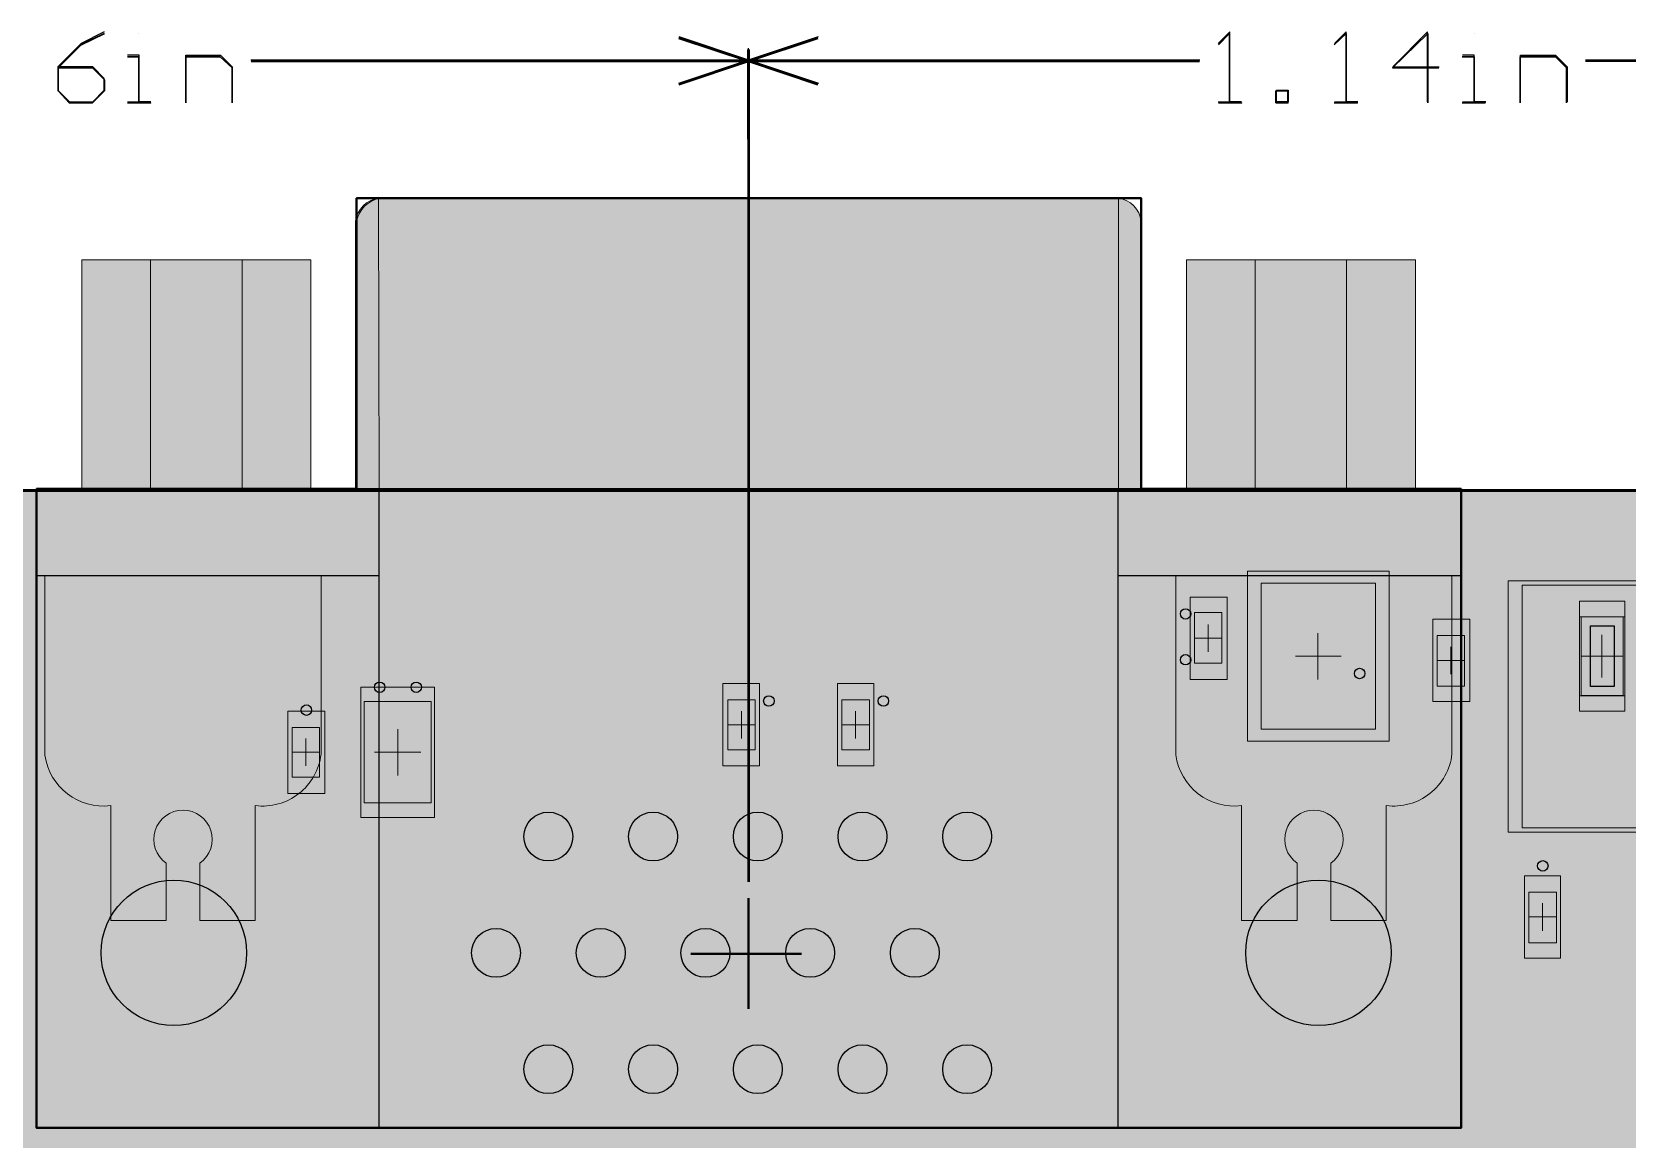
# Model space of a CAD drawing. Header units: metres. Extents: x 18 to 150, y 19 to 107.
# Drawn here: x 70.81 to 105.64, y 82.33 to 106.51 of the extents above; entities that cross this region are included whole.
import ezdxf

# ---------------------------------------------------------------- set-up
doc = ezdxf.new("R2010")
doc.units = ezdxf.units.M
doc.layers.add('7-SEG', color=253, linetype='Continuous', lineweight=0)
for name, color, linetype in [('CHIP', 250, 'Continuous'), ('Mechanical1', 6, 'Continuous'), ('PadHoleLayer', 156, 'Continuous'), ('PDF_Geometry', 6, 'Continuous'), ('ViaHoleLayer', 16, 'Continuous')]:
    doc.layers.add(name, color=color, linetype=linetype)
doc.layers.add('LED_BLB', color=7, linetype='Continuous', lineweight=0, true_color=0xf1eb9d)
doc.layers.add('METAL', color=7, linetype='Continuous', lineweight=0, true_color=0xc1c6c8)
for name, color, linetype, true_color in [('LED_BLB_IN', 7, 'Continuous', 0xbabe74), ('PCB', 7, 'Continuous', 0x1d428a), ('PCB_OUTLINE', 7, 'Continuous', 0x002677)]:
    doc.layers.add(name, color=color, linetype=linetype, true_color=true_color)

# ---------------------------------------------------------------- blocks, each defined once
blk = doc.blocks.new('*U8')
at = {"layer": 'LED_BLB', "transparency": 33554534}
h = blk.add_hatch(color=256, dxfattribs=at)
h.dxf.hatch_style = 1
h.paths.add_polyline_path([(-0.4963328445464015, 0.8615313378169063), (0.4963328445464015, 0.8615313378169063), (0.4963328445464015, -0.8615313378168992), (-0.4963328445464015, -0.8615313378168992)])
at = {"layer": 'LED_BLB_IN'}
h = blk.add_hatch(color=256, dxfattribs=at)
h.dxf.hatch_style = 1
h.paths.add_polyline_path([(-0.2588016763149099, 0.6615313378169034), (0.2588016763149028, 0.6615313378169034), (0.2588016763149028, -0.6615313378168963), (-0.2588016763149099, -0.6615313378168963)])
h = blk.add_hatch(color=256, dxfattribs=at)
h.dxf.hatch_style = 1
h.paths.add_polyline_path([(-0.2588016763149099, 0.6615313378169034), (0.2588016763149028, 0.6615313378169034), (0.2588016763149028, -0.6615313378168963), (-0.2588016763149099, -0.6615313378168963)])
at = {"layer": 'METAL'}
h = blk.add_hatch(color=256, dxfattribs=at)
h.dxf.hatch_style = 1
h.paths.add_polyline_path([(-0.4963328445464015, 1.198637639297367), (0.4963328445464015, 1.198637639297367), (0.4963328445464015, -1.19863763929736), (-0.4963328445464015, -1.19863763929736)])
at = {"layer": 'LED_BLB'}
blk.add_lwpolyline([(0.4963328445464015, -0.8616376392973564), (0.4963328445464015, 0.8606376392973658), (-0.4963328445464015, 0.8606376392973658), (-0.4963328445464015, -0.8616376392973564)], close=True, dxfattribs=at)
at = {"layer": 'LED_BLB_IN'}
blk.add_lwpolyline([(-0.2588016763149099, 0.6615313378169034), (0.2588016763149028, 0.6615313378169034), (0.2588016763149028, -0.6615313378168963), (-0.2588016763149099, -0.6615313378168963)], close=True, dxfattribs=at)
at = {"layer": 'METAL'}
blk.add_lwpolyline([(-0.4963328445464015, 1.198637639297367), (0.4963328445464015, 1.198637639297367), (0.4963328445464015, -1.19863763929736), (-0.4963328445464015, -1.19863763929736)], close=True, dxfattribs=at)

msp = doc.modelspace()

# ---------------------------------------------------------------- hatches: boundary and pattern name
at = {"layer": '7-SEG'}
h = msp.add_hatch(color=256, dxfattribs=at)
h.dxf.hatch_style = 1
edge = h.paths.add_edge_path()
edge.add_line((78.37621426379195, 102.8782649569263), (78.39058511574665, 96.52942961237758))
edge.add_line((78.39058511574665, 96.52942961237758), (77.87621426379195, 96.52942961237758))
edge.add_line((77.87621426379195, 96.52942961237758), (77.87621426379195, 102.3782649569263))
edge.add_arc((78.45035330097639, 102.3041259197418), 0.5789060639289488, 97.35793325696483, 172.6420667430352, ccw=False)
h = msp.add_hatch(color=256, dxfattribs=at)
h.dxf.hatch_style = 1
edge = h.paths.add_edge_path()
edge.add_line((94.53110447106403, 102.8782649569263), (94.53110447106403, 96.52942961237758))
edge.add_line((94.53110447106403, 96.52942961237758), (95.03110447106403, 96.52942961237758))
edge.add_line((95.03110447106403, 96.52942961237758), (95.03110447106403, 102.3782649569263))
edge.add_arc((94.45696543387959, 102.3041259197418), 0.5789060639289488, 7.357933256964787, 82.64206674303522)
h = msp.add_hatch(color=256, dxfattribs=at)
h.dxf.hatch_style = 1
h.paths.add_polyline_path([(73.39486747914053, 101.5294296123776), (71.89486747914053, 101.5294296123776), (71.89486747914053, 96.52942961237758), (73.39486747914053, 96.52942961237758)])
h = msp.add_hatch(color=256, dxfattribs=at)
h.dxf.hatch_style = 1
h.paths.add_polyline_path([(76.89486747914053, 101.5294296123776), (75.39486747914053, 101.5294296123776), (75.39486747914053, 96.52942961237758), (76.89486747914053, 96.52942961237758)])
h = msp.add_hatch(color=256, dxfattribs=at)
h.dxf.hatch_style = 1
h.paths.add_polyline_path([(97.51673361910933, 101.5294296123776), (96.01673361910933, 101.5294296123776), (96.01673361910933, 96.52942961237758), (97.51673361910933, 96.52942961237758)])
h = msp.add_hatch(color=256, dxfattribs=at)
h.dxf.hatch_style = 1
h.paths.add_polyline_path([(101.0167336191093, 101.5294296123776), (99.51673361910933, 101.5294296123776), (99.51673361910933, 96.52942961237758), (101.0167336191093, 96.52942961237758)])
at = {"layer": 'CHIP'}
h = msp.add_hatch(color=256, dxfattribs=at)
h.dxf.hatch_style = 1
h.paths.add_polyline_path([(70.90923833109524, 82.57693690040271), (102.0167336191093, 82.57693690040271), (102.0167336191093, 96.52942961237758), (70.90923833109524, 96.52942961237758)])
at = {"layer": 'CHIP', "true_color": 0x171717}
h = msp.add_hatch(color=250, dxfattribs=at)
h.dxf.hatch_style = 1
h.paths.add_polyline_path([(70.90923833109524, 96.52942961237758), (102.0167336191093, 96.52942961237758), (102.0167336191093, 94.63221574045829), (94.51673361910933, 94.63221574045829), (94.51673361910933, 82.57693690040271), (78.39058511574665, 82.57693690040271), (78.39058511574665, 94.63221574045829), (70.90923833109524, 94.63221574045829)])
at = {"layer": 'METAL'}
h = msp.add_hatch(color=256, dxfattribs=at)
h.dxf.hatch_style = 1
edge = h.paths.add_edge_path()
edge.add_arc((78.5394740805957, 102.2336583554711), 0.6606275348666544, 102.6440093063157, 167.3559906936843, ccw=False)
edge.add_line((78.39486747914053, 102.8782649569263), (94.53110447106403, 102.8782649569263))
edge.add_arc((94.45696543387959, 102.3041259197418), 0.5789060639289488, 7.357933256964827, 82.64206674303517, ccw=False)
edge.add_line((95.03110447106403, 102.3782649569263), (95.03110447106403, 96.52942961237758))
edge.add_line((95.03110447106403, 96.52942961237758), (77.89486747914053, 96.52942961237758))
edge.add_line((77.89486747914053, 96.52942961237758), (77.89486747914053, 102.3782649569263))
h = msp.add_hatch(color=256, dxfattribs=at)
h.dxf.hatch_style = 1
h.paths.add_polyline_path([(76.89486747914053, 96.52942961237758), (76.89486747914053, 101.5294296123776), (71.89486747914053, 101.5294296123776), (71.89486747914053, 96.52942961237758)])
h = msp.add_hatch(color=256, dxfattribs=at)
h.dxf.hatch_style = 1
h.paths.add_polyline_path([(101.0167336191093, 96.52942961237758), (101.0167336191093, 101.5294296123776), (96.01673361910933, 101.5294296123776), (96.01673361910933, 96.52942961237758)])
h = msp.add_hatch(color=256, dxfattribs=at)
h.dxf.hatch_style = 1
edge = h.paths.add_edge_path()
edge.add_line((71.09109165798674, 94.63221574045829), (77.12090634201326, 94.63221574045829))
edge.add_line((77.12090634201326, 94.63221574045829), (77.12090634201326, 90.73899032896418))
edge.add_arc((75.84630928280026, 90.889111040096), 1.283407141660484, 262.72954032927703, 353.28270931628344, ccw=False)
edge.add_line((75.68389000884679, 89.61602272002014), (75.68389000884679, 87.1079260949264))
edge.add_line((75.68389000884679, 87.1079260949264), (74.474971444137, 87.1079260949264))
edge.add_line((74.474971444137, 87.1079260949264), (74.474971444137, 88.36197452234799))
edge.add_arc((74.11079140198673, 88.88039494784925), 0.6335509771734861, 305.0872784796755, 450.4334095220802)
edge.add_arc((74.10120659801326, 88.88039494784925), 0.6335509771734866, 89.56659047791982, 234.9127215203245)
edge.add_line((73.737026555863, 88.36197452234799), (73.737026555863, 87.1079260949264))
edge.add_line((73.737026555863, 87.1079260949264), (72.5281079911532, 87.1079260949264))
edge.add_line((72.5281079911532, 87.1079260949264), (72.5281079911532, 89.61602272002014))
edge.add_arc((72.36704577691535, 90.89440731484738), 1.288490670958397, 187.999057192868, 277.1807952385764, ccw=False)
edge.add_line((71.09109165798674, 90.71510506852587), (71.09109165798674, 94.63221574045829))
edge = h.paths.add_edge_path()
edge.add_line((95.78691893508281, 94.63221574045829), (101.8167336191093, 94.63221574045829))
edge.add_line((101.8167336191093, 94.63221574045829), (101.8167336191093, 90.74341114983338))
edge.add_arc((100.542357250224, 90.8882497393022), 1.282580736863247, 262.71489156683117, 353.51590128733545, ccw=False)
edge.add_line((100.3797172859429, 89.61602272002014), (100.3797172859429, 87.1079260949264))
edge.add_line((100.3797172859429, 87.1079260949264), (99.17079872123307, 87.1079260949264))
edge.add_line((99.17079872123307, 87.1079260949264), (99.17079872123307, 88.36197452234799))
edge.add_arc((98.8066186790828, 88.88039494784925), 0.6335509771734861, 305.0872784796755, 450.4334095220802)
edge.add_arc((98.79703387510934, 88.88039494784925), 0.6335509771734866, 89.56659047791982, 234.9127215203245)
edge.add_line((98.43285383295907, 88.36197452234799), (98.43285383295907, 87.1079260949264))
edge.add_line((98.43285383295907, 87.1079260949264), (97.22393526824928, 87.1079260949264))
edge.add_line((97.22393526824928, 87.1079260949264), (97.22393526824928, 89.61602272002014))
edge.add_arc((97.06233457546507, 90.892305763754), 1.286473160089587, 187.5175736061584, 277.2162890976954, ccw=False)
edge.add_line((95.78691893508281, 90.72399612083598), (95.78691893508281, 94.63221574045829))
h = msp.add_hatch(color=256, dxfattribs=at)
h.dxf.hatch_style = 1
edge = h.paths.add_edge_path()
edge.add_arc((73.905999, 86.39999992), 1.587499999999995, 0, 360)
h = msp.add_hatch(color=256, dxfattribs=at)
h.dxf.hatch_style = 1
edge = h.paths.add_edge_path()
edge.add_arc((98.90000032, 86.39999992), 1.5875, 0, 360)
at = {"layer": 'PCB'}
h = msp.add_hatch(color=256, dxfattribs=at)
h.dxf.hatch_style = 1
h.paths.add_polyline_path([(25.4, 96.52), (147.32, 96.52), (147.32, 25.4), (25.4, 25.4)])
edge = h.paths.add_edge_path(flags=16)
edge.add_arc((29.21, 92.71), 1.828799999999999, 0, 360)
edge = h.paths.add_edge_path(flags=16)
edge.add_arc((29.21, 29.21), 1.828799999999999, 0, 360)
edge = h.paths.add_edge_path(flags=16)
edge.add_arc((143.51, 29.21), 1.828799999999994, 0, 360)
edge = h.paths.add_edge_path(flags=16)
edge.add_arc((143.51, 92.71), 1.828800000000002, 0, 360)

# ---------------------------------------------------------------- linework, layer by layer
at = {"layer": '7-SEG'}
for points in [[(78.37621426379195, 102.8782649569263), (78.39058511574665, 96.52942961237758), (77.87621426379195, 96.52942961237758), (77.87621426379195, 102.3782649569263, -0.3408374651589412), (78.37621426379195, 102.8782649569263, 15.55246931849393)], [(94.53110447106403, 102.8782649569263), (94.53110447106403, 96.52942961237758), (95.03110447106403, 96.52942961237758), (95.03110447106403, 102.3782649569263, 0.3408374651589412), (94.53110447106403, 102.8782649569263, -15.55246931849393)]]:
    msp.add_lwpolyline(points, format="xyb", dxfattribs=at)
for points in [[(73.39486747914053, 101.5294296123776), (71.89486747914053, 101.5294296123776), (71.89486747914053, 96.52942961237758), (73.39486747914053, 96.52942961237758)], [(76.89486747914053, 101.5294296123776), (75.39486747914053, 101.5294296123776), (75.39486747914053, 96.52942961237758), (76.89486747914053, 96.52942961237758)], [(97.51673361910933, 101.5294296123776), (96.01673361910933, 101.5294296123776), (96.01673361910933, 96.52942961237758), (97.51673361910933, 96.52942961237758)], [(101.0167336191093, 101.5294296123776), (99.51673361910933, 101.5294296123776), (99.51673361910933, 96.52942961237758), (101.0167336191093, 96.52942961237758)]]:
    msp.add_lwpolyline(points, close=True, dxfattribs=at)
at = {"layer": 'CHIP'}
for points in [[(70.90923833109524, 82.57693690040271), (102.0167336191093, 82.57693690040271), (102.0167336191093, 96.52942961237758), (70.90923833109524, 96.52942961237758)], [(78.39058511574665, 96.52942961237758), (94.51673361910933, 96.52942961237758), (94.51673361910933, 82.57693690040271), (78.39058511574665, 82.57693690040271)]]:
    msp.add_lwpolyline(points, close=True, dxfattribs=at)
at = {"layer": 'CHIP', "color": 250, "true_color": 0x171717}
msp.add_lwpolyline([(70.90923833109524, 96.52942961237758), (102.0167336191093, 96.52942961237758), (102.0167336191093, 94.63221574045829), (94.51673361910933, 94.63221574045829), (94.51673361910933, 82.57693690040271), (78.39058511574665, 82.57693690040271), (78.39058511574665, 94.63221574045829), (70.90923833109524, 94.63221574045829)], close=True, dxfattribs=at)
at = {"layer": 'CHIP'}
for centre, radius in [((73.905999, 86.39999992), 1.587499999999995), ((98.90000032, 86.39999992), 1.5875)]:
    msp.add_circle(centre, radius, dxfattribs=at)
at = {"layer": 'Mechanical1'}
for p, q in [((71.87993244, 106.25543392), (71.37209754, 105.74759902)), ((72.38776988, 106.50935264), (71.87993244, 106.25543392)), ((84.93300006, 106.40799902), (86.45700006, 105.89999902)), ((86.45700006, 105.89999902), (87.98100006, 106.40799902)), ((96.96725082, 106.50935264), (96.7133321, 106.25543392)), ((96.96725082, 104.9858454), (96.96725082, 106.50935264)), ((99.50642786, 106.50935264), (99.25250914, 106.25543392)), ((99.50642786, 104.9858454), (99.50642786, 106.50935264)), ((101.28385128, 106.50935264), (100.52209766, 105.74759902)), ((101.28385128, 104.9858454), (101.28385128, 106.50935264)), ((73.1495235, 106.00151774), (72.89560478, 106.00151774)), ((73.1495235, 104.9858454), (73.1495235, 106.00151774)), ((74.1651933, 104.9858454), (74.1651933, 106.00151774)), ((74.1651933, 106.00151774), (74.92694692, 106.00151774)), ((74.92694692, 106.00151774), (75.18086564, 105.74759902)), ((75.58726564, 105.89999902), (86.45700006, 105.89999902)), ((84.93300006, 105.39199902), (86.45700006, 105.89999902)), ((86.45700006, 87.97349943999998), (86.45700006, 106.15399902)), ((86.45700006, 104.19999988), (86.45700006, 106.15399902)), ((86.45700006, 105.89999902), (87.98100006, 105.39199902)), ((86.45700006, 105.89999902), (96.3069321, 105.89999902)), ((102.29952362, 106.00151774), (102.0456049, 106.00151774)), ((102.29952362, 104.9858454), (102.29952362, 106.00151774)), ((103.31519342, 104.9858454), (103.31519342, 106.00151774)), ((103.31519342, 106.00151774), (104.07694704, 106.00151774)), ((104.07694704, 106.00151774), (104.33086576, 105.74759902)), ((104.73726576, 105.89999902), (115.40000034, 105.89999902)), ((71.37209754, 105.74759902), (71.37209754, 105.23976412)), ((72.13385116, 105.74759902), (71.37209754, 105.74759902)), ((72.38776988, 105.4936803), (72.13385116, 105.74759902)), ((75.18086564, 105.74759902), (75.18086564, 104.9858454)), ((100.52209766, 105.74759902), (101.53777, 105.74759902)), ((104.33086576, 105.74759902), (104.33086576, 104.9858454)), ((71.37209754, 105.23976412), (71.62601626, 104.9858454)), ((72.13385116, 104.9858454), (72.38776988, 105.23976412)), ((72.38776988, 105.23976412), (72.38776988, 105.4936803)), ((97.98292062, 104.9858454), (97.98292062, 105.23976412)), ((97.98292062, 105.23976412), (98.23683934, 105.23976412)), ((98.23683934, 105.23976412), (98.23683934, 104.9858454)), ((71.62601626, 104.9858454), (72.13385116, 104.9858454)), ((72.89560478, 104.9858454), (73.40343967999998, 104.9858454)), ((73.40343967999998, 104.9858454), (73.1495235, 104.9858454)), ((96.7133321, 104.9858454), (97.22116700000001, 104.9858454)), ((97.22116700000001, 104.9858454), (96.96725082, 104.9858454)), ((98.23683934, 104.9858454), (97.98292062, 104.9858454)), ((99.25250914, 104.9858454), (99.76034404, 104.9858454)), ((99.76034404, 104.9858454), (99.50642786, 104.9858454)), ((102.0456049, 104.9858454), (102.5534398, 104.9858454)), ((102.5534398, 104.9858454), (102.29952362, 104.9858454)), ((25.4, 96.52), (147.32, 96.52))]:
    msp.add_line(p, q, dxfattribs=at)
at = {"layer": 'METAL'}
for points in [[(77.89486747914053, 102.3782649569263, -0.2901104331503901), (78.39486747914053, 102.8782649569263), (94.53110447106403, 102.8782649569263, -0.3408374651589411), (95.03110447106403, 102.3782649569263), (95.03110447106403, 96.52942961237758), (77.89486747914053, 96.52942961237758)], [(71.09109165798674, 94.63221574045829), (77.12090634201326, 94.63221574045829), (77.12090634201326, 90.73899032896418, -0.417044170593404), (75.68389000884679, 89.61602272002014), (75.68389000884679, 87.1079260949264), (74.474971444137, 87.1079260949264), (74.474971444137, 88.36197452234799, 0.7355551618310427), (74.105999, 89.513927799058, 0.7355551618310427), (73.737026555863, 88.36197452234799), (73.737026555863, 87.1079260949264), (72.5281079911532, 87.1079260949264), (72.5281079911532, 89.61602272002014, -0.410036806526099), (71.09109165798674, 90.71510506852587)], [(95.78691893508281, 94.63221574045829), (101.8167336191093, 94.63221574045829), (101.8167336191093, 90.74341114983338, -0.4183142380927383), (100.3797172859429, 89.61602272002014), (100.3797172859429, 87.1079260949264), (99.17079872123307, 87.1079260949264), (99.17079872123307, 88.36197452234799, 0.7355551618310427), (98.80182627709607, 89.513927799058, 0.7355551618310427), (98.43285383295907, 88.36197452234799), (98.43285383295907, 87.1079260949264), (97.22393526824928, 87.1079260949264), (97.22393526824928, 89.61602272002014, -0.4126742480309192), (95.78691893508281, 90.72399612083598)]]:
    msp.add_lwpolyline(points, format="xyb", close=True, dxfattribs=at)
for points in [[(76.89486747914053, 96.52942961237758), (76.89486747914053, 101.5294296123776), (71.89486747914053, 101.5294296123776), (71.89486747914053, 96.52942961237758)], [(101.0167336191093, 96.52942961237758), (101.0167336191093, 101.5294296123776), (96.01673361910933, 101.5294296123776), (96.01673361910933, 96.52942961237758)]]:
    msp.add_lwpolyline(points, close=True, dxfattribs=at)
at = {"layer": 'PadHoleLayer'}
for centre, radius in [((82.08499966, 88.93999992), 0.5334), ((84.37099966, 88.93999992), 0.5334), ((86.65699966, 88.93999992), 0.5334), ((88.94299966, 88.93999992), 0.5334), ((91.22899966, 88.93999992), 0.5334), ((73.905999, 86.39999992), 1.5875), ((98.90000032, 86.39999992), 1.5875), ((80.94199966, 86.39999992), 0.5334), ((83.22799966, 86.39999992), 0.5334), ((85.51399966, 86.39999992), 0.5334), ((87.79999966, 86.39999992), 0.5334), ((90.08599966, 86.39999992), 0.5334), ((82.08499966, 83.85999991999998), 0.5334), ((84.37099966, 83.85999991999998), 0.5334), ((86.65699966, 83.85999991999998), 0.5334), ((88.94299966, 83.85999991999998), 0.5334), ((91.22899966, 83.85999991999998), 0.5334)]:
    msp.add_circle(centre, radius, dxfattribs=at)
at = {"layer": 'PCB_OUTLINE'}
msp.add_lwpolyline([(25.4, 96.52), (147.32, 96.52), (147.32, 25.4), (25.4, 25.4)], close=True, dxfattribs=at)
at = {"layer": 'PDF_Geometry', "lineweight": 30}
for points in [[(72.38883534454874, 106.4741279331441), (71.88317589232805, 106.2306622709637), (71.37751644010736, 105.725002818743), (71.37751644010736, 105.2193433665224), (71.62098210228768, 104.957149576482), (72.12664155450838, 104.957149576482), (72.38883534454874, 105.2193433665224), (72.38883534454874, 105.4628090287027), (72.12664155450838, 105.725002818743), (71.37751644010736, 105.725002818743)], [(73.13796045894976, 106.4741279331441), (73.13796045894976, 106.4741279331441)], [(96.71667343472211, 104.957149576482), (97.22233288694281, 104.957149576482), (96.96013909690245, 104.957149576482), (96.96013909690245, 106.4741279331441), (96.71667343472211, 106.2306622709637)], [(96.96013909690245, 106.4741279331441), (96.96013909690245, 106.4741279331441)], [(99.24497069582559, 104.957149576482), (99.75063014804628, 104.957149576482), (99.50716448586594, 104.957149576482), (99.50716448586594, 106.4741279331441), (99.24497069582559, 106.2306622709637)], [(99.50716448586594, 106.4741279331441), (99.50716448586594, 106.4741279331441)], [(101.2863366325684, 104.957149576482), (101.2863366325684, 106.4741279331441), (100.5184833903073, 105.725002818743), (101.5298022947487, 105.725002818743)], [(102.2976555370098, 106.4741279331441), (102.2976555370098, 106.4741279331441)], [(72.89449479676944, 104.957149576482), (73.40015424899013, 104.957149576482), (73.13796045894976, 104.957149576482), (73.13796045894976, 105.9684684809234), (72.89449479676944, 105.9684684809234)], [(74.16800749125119, 104.957149576482), (74.16800749125119, 105.9684684809234), (74.91713260565221, 105.9684684809234), (75.17932639569257, 105.725002818743), (75.17932639569257, 104.957149576482)], [(102.0354617469694, 104.957149576482), (102.5411211991901, 104.957149576482), (102.2976555370098, 104.957149576482), (102.2976555370098, 105.9684684809234), (102.0354617469694, 105.9684684809234)], [(103.3089744414512, 104.957149576482), (103.3089744414512, 105.9684684809234), (104.0768276837122, 105.9684684809234), (104.3202933458926, 105.725002818743), (104.3202933458926, 104.957149576482)]]:
    msp.add_lwpolyline(points, dxfattribs=at)
at = {"layer": 'PDF_Geometry', "lineweight": 50}
for points in [[(84.93668101076595, 106.3804872938439), (86.45365936742805, 105.8748278416232), (87.97063772409012, 106.3804872938439)], [(113.8716385545057, 106.3804872938439), (115.3886169111677, 105.8748278416232), (104.7323121588131, 105.8748278416232)], [(86.45365936742805, 104.1705682063609), (86.45365936742805, 106.1182935038036), (86.45365936742805, 87.95200947957868)], [(75.59134520861313, 105.8748278416232), (86.45365936742805, 105.8748278416232), (96.30465462180155, 105.8748278416232)], [(84.93668101076595, 105.3691683894026), (86.45365936742805, 105.8748278416232), (87.97063772409012, 105.3691683894026)]]:
    msp.add_lwpolyline(points, dxfattribs=at)
at = {"layer": 'PDF_Geometry', "lineweight": 30}
msp.add_lwpolyline([(97.97145800134383, 104.957149576482), (97.97145800134383, 105.2193433665224), (98.2336517913842, 105.2193433665224), (98.2336517913842, 104.957149576482)], close=True, dxfattribs=at)
at = {"layer": 'PDF_Geometry', "lineweight": 40}
for points in [[(77.8949049353963, 96.52949203947044), (70.90931324360672, 96.52949203947044), (77.8949049353963, 96.52949203947044), (77.8949049353963, 102.8783273840191)], [(102.0167336191094, 96.52949203947044), (95.03114192731981, 96.52949203947044), (95.03114192731981, 102.8783273840191), (77.8949049353963, 102.8783273840191), (95.03114192731981, 102.8783273840191), (95.03114192731981, 96.52949203947044)], [(147.3200749125115, 96.49203578375038), (147.3200749125115, 25.40006242709292), (25.40000000000001, 25.40006242709292), (25.40000000000001, 96.49203578375038)], [(102.0167336191094, 82.57703678375131), (102.0167336191094, 96.52949203947044), (102.0167336191094, 82.57703678375131), (70.90931324360672, 82.57703678375131), (70.90931324360672, 96.52949203947044), (70.90931324360672, 82.57703678375131)]]:
    msp.add_lwpolyline(points, close=True, dxfattribs=at)
at = {"layer": 'PDF_Geometry', "lineweight": 20}
for points in [[(100.4435708788672, 94.73159176490798), (100.4435708788672, 91.02342244862288), (97.35342978196299, 91.02342244862288), (97.35342978196299, 94.73159176490798)], [(100.1439208331068, 94.46939797486762), (100.1439208331068, 91.28561623866325), (97.6530798277234, 91.28561623866325), (97.6530798277234, 94.46939797486762)], [(110.9500506083416, 94.52558235844769), (110.9500506083416, 89.03824089546016), (103.0467806514108, 89.03824089546016), (103.0467806514108, 94.52558235844769)], [(110.6504005625812, 94.43194171914756), (110.6504005625812, 89.1318815347603), (103.3464306971712, 89.1318815347603), (103.3464306971712, 94.43194171914756)], [(96.90395471332238, 94.1697479291072), (96.09864521534126, 94.1697479291072), (96.09864521534126, 92.37184765454474), (96.90395471332238, 92.37184765454474)], [(104.6012152637929, 94.07610728980707), (104.6012152637929, 91.67890692372379), (105.5938060403743, 91.67890692372379), (105.5938060403743, 94.07610728980707)], [(96.79158594616221, 93.83264162762674), (96.1922858546414, 93.83264162762674), (96.1922858546414, 92.72768208388523), (96.79158594616221, 92.72768208388523)], [(104.638671519513, 93.73900098832661), (104.638671519513, 92.01601322520425), (105.5563497846542, 92.01601322520425), (105.5563497846542, 93.73900098832661)], [(102.2040148977096, 93.68281660474653), (102.2040148977096, 91.88491633018407), (101.3987053997285, 91.88491633018407), (101.3987053997285, 93.68281660474653)], [(102.0916461305495, 93.32698217540604), (102.0916461305495, 92.22202263166453), (101.4923460390287, 92.22202263166453), (101.4923460390287, 93.32698217540604)], [(79.59916457065863, 89.3566190690806), (77.98854557469642, 89.3566190690806), (77.98854557469642, 92.2032945038045), (79.59916457065863, 92.2032945038045)], [(86.69712502960837, 92.2782070152446), (85.89181553162727, 92.2782070152446), (85.89181553162727, 90.48030674068214), (86.69712502960837, 90.48030674068214)], [(89.18796603499179, 92.2782070152446), (88.4013846648707, 92.2782070152446), (88.4013846648707, 90.48030674068214), (89.18796603499179, 90.48030674068214)], [(77.20196420457535, 91.67890692372379), (77.20196420457535, 89.88100664916132), (76.39665470659423, 89.88100664916132), (76.39665470659423, 91.67890692372379)], [(79.52425205921853, 91.88491633018407), (79.52425205921853, 89.67499724270104), (78.06345808613652, 89.67499724270104), (78.06345808613652, 91.88491633018407)], [(86.60348439030824, 91.92237258590411), (86.00418429878742, 91.92237258590411), (86.00418429878742, 90.83614117002263), (86.60348439030824, 90.83614117002263)], [(89.09432539569165, 91.92237258590411), (88.49502530417084, 91.92237258590411), (88.49502530417084, 90.83614117002263), (89.09432539569165, 90.83614117002263)], [(77.08959543741518, 91.3230724943833), (76.49029534589437, 91.3230724943833), (76.49029534589437, 90.23684107850181), (77.08959543741518, 90.23684107850181)], [(104.1891964508724, 88.08310637459886), (104.1891964508724, 86.28520610003639), (103.4026150807513, 86.28520610003639), (103.4026150807513, 88.08310637459886)], [(104.0955558115722, 87.72727194525837), (104.0955558115722, 86.62231240151685), (103.4962557200514, 86.62231240151685), (103.4962557200514, 87.72727194525837)]]:
    msp.add_lwpolyline(points, close=True, dxfattribs=at)
for points in [[(96.49193590040181, 92.97114774606555), (96.49193590040181, 93.57044783758637)], [(98.8891362664851, 92.37184765454474), (98.8891362664851, 93.38316655898612)], [(96.1922858546414, 93.27079779182597), (96.79158594616221, 93.27079779182597)], [(101.7919960847891, 92.48421642170489), (101.7919960847891, 93.08351651322572)], [(105.0881465881536, 92.40930391026478), (105.0881465881536, 93.34571030326607)], [(98.40220494212443, 92.87750710676544), (99.3947957187058, 92.87750710676544)], [(101.4923460390287, 92.7838664674653), (102.0916461305495, 92.7838664674653)], [(104.638671519513, 92.87750710676544), (105.5563497846542, 92.87750710676544)], [(86.30383434454784, 91.07960683220297), (86.30383434454784, 91.67890692372379)], [(88.79467534993125, 91.07960683220297), (88.79467534993125, 91.67890692372379)], [(78.79385507267753, 90.27429733422186), (78.79385507267753, 91.28561623866325)], [(86.00418429878742, 91.37925687796337), (86.60348439030824, 91.37925687796337)], [(88.49502530417084, 91.37925687796337), (89.09432539569165, 91.37925687796337)], [(76.78994539165478, 90.48030674068214), (76.78994539165478, 91.07960683220297)], [(76.49029534589437, 90.77995678644255), (77.08959543741518, 90.77995678644255)], [(78.28819562045683, 90.77995678644255), (79.29951452489823, 90.77995678644255)], [(103.7959057658118, 86.88450619155721), (103.7959057658118, 87.48380628307804)], [(103.4962557200514, 87.18415623731762), (104.0955558115722, 87.18415623731762)]]:
    msp.add_lwpolyline(points, dxfattribs=at)
at = {"layer": 'PDF_Geometry', "lineweight": 40}
for points in [[(86.45365936742805, 85.18024655629488), (86.45365936742805, 87.59617505023819)], [(85.19887480080632, 86.37884673933652), (87.61480329474963, 86.37884673933652)]]:
    msp.add_lwpolyline(points, dxfattribs=at)
at = {"layer": 'ViaHoleLayer'}
for centre in [(96.00000104, 93.80000036), (96.00000104, 92.79999982), (78.40000067999998, 92.20000102), (79.19999908, 92.20000102), (99.80000106, 92.50000042), (86.89999892, 91.89999908), (89.399999, 91.89999908), (76.7999988, 91.69999948), (103.80000068, 88.3000012)]:
    msp.add_circle(centre, 0.1143, dxfattribs=at)

# ---------------------------------------------------------------- block references
at = {"layer": 'LED_BLB'}
msp.add_blockref('*U8', (105.0974357395721, 92.87744467967258), dxfattribs=at)

doc.saveas('drawing.dxf')
